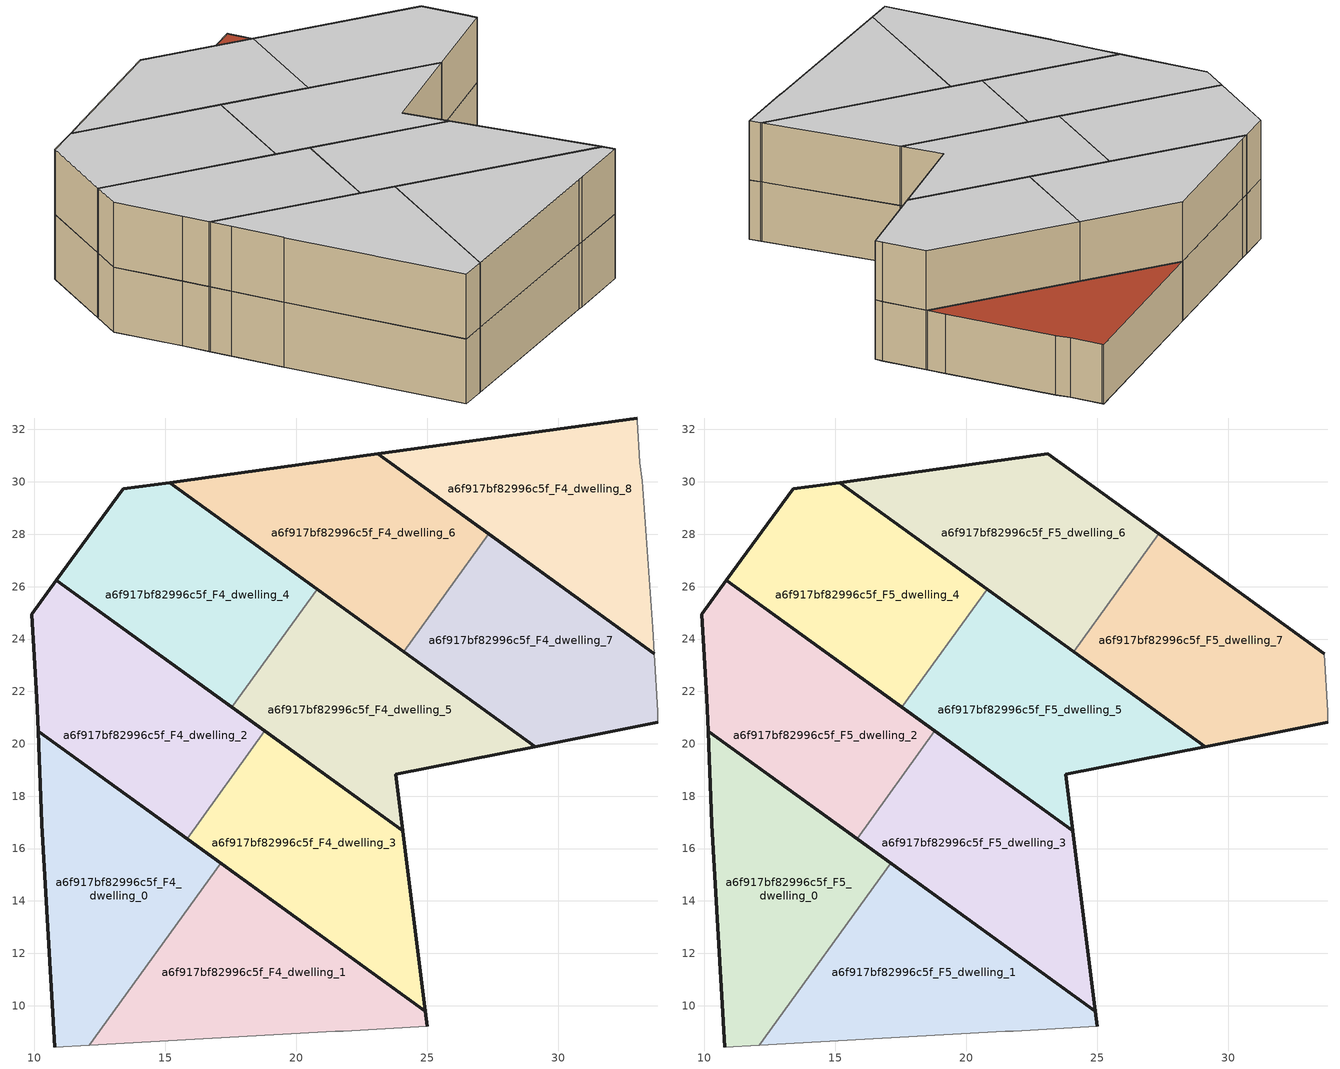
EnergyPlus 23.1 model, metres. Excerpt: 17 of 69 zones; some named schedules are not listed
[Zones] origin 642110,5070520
a6f917bf82996c5f_F4_dwelling_0
 floor to a6f917bf82996c5f_F3_dwelling_0 (EU_floor_Construction): 12.1,8.5 17.11,15.44 10.14,20.48 10.19,19.43 10.29,16.97 10.29,16.93 10.79,8.43 z12
 wall outside (EU_wall_Construction): 10.79,8.43 10.29,16.93 10.29,16.97 10.19,19.43 10.14,20.48 17.11,15.44 z12:15
 wall adiabatic (EU_wall_Construction): 12.1,8.5 10.79,8.43 z12:15
 wall to a6f917bf82996c5f_F4_dwelling_1 (EU_wall_Construction): 17.11,15.44 12.1,8.5 z12:15
a6f917bf82996c5f_F4_dwelling_1
 floor to a6f917bf82996c5f_F3_dwelling_1 (EU_floor_Construction): 24.99,9.22 24.92,9.8 17.11,15.44 12.1,8.5 21.49,9.02 21.79,9.02 z12
 wall outside (EU_wall_Construction): 17.11,15.44 24.92,9.8 24.99,9.22 z12:15
 wall adiabatic (EU_wall_Construction): 24.99,9.22 21.79,9.02 21.49,9.02 12.1,8.5 z12:15
a6f917bf82996c5f_F4_dwelling_2
 floor to a6f917bf82996c5f_F3_dwelling_2 (EU_floor_Construction): 15.82,16.37 18.8,20.49 10.84,26.24 9.89,24.94 10.09,21.74 10.14,20.48 z12
 wall outside (EU_wall_Construction): 15.82,16.37 10.14,20.48 10.09,21.74 9.89,24.94 10.84,26.24 18.8,20.49 z12:15
 wall to a6f917bf82996c5f_F4_dwelling_3 (EU_wall_Construction): 18.8,20.49 15.82,16.37 z12:15
a6f917bf82996c5f_F4_dwelling_3
 floor to a6f917bf82996c5f_F3_dwelling_3 (EU_floor_Construction): 24.92,9.8 24.06,16.69 18.8,20.49 15.82,16.37 z12
 wall outside (EU_wall_Construction): 18.8,20.49 24.06,16.69 24.92,9.8 15.82,16.37 z12:15
a6f917bf82996c5f_F4_dwelling_4
 floor to a6f917bf82996c5f_F3_dwelling_4 (EU_floor_Construction): 17.54,21.4 20.79,25.9 15.16,29.97 13.39,29.74 10.84,26.24 z12
 wall outside (EU_wall_Construction): 17.54,21.4 10.84,26.24 13.39,29.74 15.16,29.97 20.79,25.9 z12:15
 wall to a6f917bf82996c5f_F4_dwelling_5 (EU_wall_Construction): 20.79,25.9 17.54,21.4 z12:15
a6f917bf82996c5f_F4_dwelling_5
 floor to a6f917bf82996c5f_F3_dwelling_5 (EU_floor_Construction): 29.11,19.89 20.79,25.9 17.54,21.4 24.06,16.69 23.8,18.83 z12
 wall outside (EU_wall_Construction): 20.79,25.9 29.11,19.89 23.8,18.83 24.06,16.69 17.54,21.4 z12:15
a6f917bf82996c5f_F4_dwelling_6
 floor to a6f917bf82996c5f_F3_dwelling_6 (EU_floor_Construction): 24.1,23.52 27.34,28.01 23.11,31.07 15.69,30.04 15.16,29.97 z12
 wall outside (EU_wall_Construction): 24.1,23.52 15.16,29.97 15.69,30.04 23.11,31.07 27.34,28.01 z12:15
 wall to a6f917bf82996c5f_F4_dwelling_7 (EU_wall_Construction): 27.34,28.01 24.1,23.52 z12:15
a6f917bf82996c5f_F4_dwelling_7
 floor to a6f917bf82996c5f_F3_dwelling_7 (EU_floor_Construction): 33.81,20.83 33.81,21.23 33.67,23.44 27.34,28.01 24.1,23.52 29.11,19.89 z12
 wall outside (EU_wall_Construction): 33.81,20.83 29.11,19.89 24.1,23.52 / 27.34,28.01 33.67,23.44 z12:15
 wall adiabatic (EU_wall_Construction): 33.67,23.44 33.81,21.23 33.81,20.83 z12:15
a6f917bf82996c5f_F4_dwelling_8
 floor to a6f917bf82996c5f_F3_dwelling_8 (EU_floor_Construction): 33.67,23.44 33.61,24.43 33.21,30.04 33.11,30.74 33.01,32.34 33.01,32.44 23.11,31.07 z12
 wall outside (EU_wall_Construction): 33.67,23.44 23.11,31.07 33.01,32.44 z12:15
 wall adiabatic (EU_wall_Construction): 33.01,32.44 33.01,32.34 33.11,30.74 33.21,30.04 33.61,24.43 33.67,23.44 z12:15
 roof outside (EU_roof_Construction): 33.01,32.44 33.01,32.34 33.11,30.74 33.21,30.04 33.61,24.43 33.67,23.44 23.11,31.07 z15
a6f917bf82996c5f_F5_dwelling_0
 floor to a6f917bf82996c5f_F4_dwelling_0 (EU_floor_Construction): 12.1,8.5 17.11,15.44 10.14,20.48 10.19,19.43 10.29,16.97 10.29,16.93 10.79,8.43 z15
 wall outside (EU_wall_Construction): 10.79,8.43 10.29,16.93 10.29,16.97 10.19,19.43 10.14,20.48 17.11,15.44 z15:18
 wall adiabatic (EU_wall_Construction): 12.1,8.5 10.79,8.43 z15:18
 wall to a6f917bf82996c5f_F5_dwelling_1 (EU_wall_Construction): 17.11,15.44 12.1,8.5 z15:18
 ceiling to a6f917bf82996c5f_F6_dwelling_0 (EU_floor_Construction): 17.11,15.44 12.1,8.5 10.79,8.43 10.29,16.93 10.29,16.97 10.19,19.43 10.14,20.48 z18
a6f917bf82996c5f_F5_dwelling_1
 floor to a6f917bf82996c5f_F4_dwelling_1 (EU_floor_Construction): 24.99,9.22 24.92,9.8 17.11,15.44 12.1,8.5 21.49,9.02 21.79,9.02 z15
 wall outside (EU_wall_Construction): 17.11,15.44 24.92,9.8 24.99,9.22 z15:18
 wall adiabatic (EU_wall_Construction): 24.99,9.22 21.79,9.02 21.49,9.02 12.1,8.5 z15:18
 ceiling to a6f917bf82996c5f_F6_dwelling_1 (EU_floor_Construction): 24.92,9.8 24.99,9.22 21.79,9.02 21.49,9.02 12.1,8.5 17.11,15.44 z18
a6f917bf82996c5f_F5_dwelling_2
 floor to a6f917bf82996c5f_F4_dwelling_2 (EU_floor_Construction): 15.82,16.37 18.8,20.49 10.84,26.24 9.89,24.94 10.09,21.74 10.14,20.48 z15
 wall outside (EU_wall_Construction): 15.82,16.37 10.14,20.48 10.09,21.74 9.89,24.94 10.84,26.24 18.8,20.49 z15:18
 wall to a6f917bf82996c5f_F5_dwelling_3 (EU_wall_Construction): 18.8,20.49 15.82,16.37 z15:18
 ceiling to a6f917bf82996c5f_F6_dwelling_2 (EU_floor_Construction): 18.8,20.49 15.82,16.37 10.14,20.48 10.09,21.74 9.89,24.94 10.84,26.24 z18
a6f917bf82996c5f_F5_dwelling_3
 floor to a6f917bf82996c5f_F4_dwelling_3 (EU_floor_Construction): 24.92,9.8 24.06,16.69 18.8,20.49 15.82,16.37 z15
 wall outside (EU_wall_Construction): 18.8,20.49 24.06,16.69 24.92,9.8 15.82,16.37 z15:18
 ceiling to a6f917bf82996c5f_F6_dwelling_3 (EU_floor_Construction): 24.06,16.69 24.92,9.8 15.82,16.37 18.8,20.49 z18
a6f917bf82996c5f_F5_dwelling_4
 floor to a6f917bf82996c5f_F4_dwelling_4 (EU_floor_Construction): 17.54,21.4 20.79,25.9 15.16,29.97 13.39,29.74 10.84,26.24 z15
 wall outside (EU_wall_Construction): 17.54,21.4 10.84,26.24 13.39,29.74 15.16,29.97 20.79,25.9 z15:18
 wall to a6f917bf82996c5f_F5_dwelling_5 (EU_wall_Construction): 20.79,25.9 17.54,21.4 z15:18
 ceiling to a6f917bf82996c5f_F6_dwelling_4 (EU_floor_Construction): 20.79,25.9 17.54,21.4 10.84,26.24 13.39,29.74 15.16,29.97 z18
a6f917bf82996c5f_F5_dwelling_5
 floor to a6f917bf82996c5f_F4_dwelling_5 (EU_floor_Construction): 29.11,19.89 20.79,25.9 17.54,21.4 24.06,16.69 23.8,18.83 z15
 wall outside (EU_wall_Construction): 20.79,25.9 29.11,19.89 23.8,18.83 24.06,16.69 17.54,21.4 z15:18
 ceiling to a6f917bf82996c5f_F6_dwelling_5 (EU_floor_Construction): 29.11,19.89 23.8,18.83 24.06,16.69 17.54,21.4 20.79,25.9 z18
a6f917bf82996c5f_F5_dwelling_6
 floor to a6f917bf82996c5f_F4_dwelling_6 (EU_floor_Construction): 24.1,23.52 27.34,28.01 23.11,31.07 15.69,30.04 15.16,29.97 z15
 wall outside (EU_wall_Construction): 24.1,23.52 15.16,29.97 15.69,30.04 23.11,31.07 27.34,28.01 z15:18
 wall to a6f917bf82996c5f_F5_dwelling_7 (EU_wall_Construction): 27.34,28.01 24.1,23.52 z15:18
 ceiling to a6f917bf82996c5f_F6_dwelling_6 (EU_floor_Construction): 27.34,28.01 24.1,23.52 15.16,29.97 15.69,30.04 23.11,31.07 z18
a6f917bf82996c5f_F5_dwelling_7
 floor to a6f917bf82996c5f_F4_dwelling_7 (EU_floor_Construction): 33.81,20.83 33.81,21.23 33.67,23.44 27.34,28.01 24.1,23.52 29.11,19.89 z15
 wall outside (EU_wall_Construction): 33.81,20.83 29.11,19.89 24.1,23.52 / 27.34,28.01 33.67,23.44 z15:18
 wall adiabatic (EU_wall_Construction): 33.67,23.44 33.81,21.23 33.81,20.83 z15:18
 ceiling to a6f917bf82996c5f_F6_dwelling_7 (EU_floor_Construction): 33.67,23.44 33.81,21.23 33.81,20.83 29.11,19.89 24.1,23.52 27.34,28.01 z18
[Building]
EU S2 Campaign: North Axis=0; Terrain=City; Solar Distribution=FullExterior
[Site:Location]
Lyon-Bron: Latitude=45.75; Longitude=5; Time Zone=1; Elevation=198
[SizingPeriod:WeatherFileDays]
AnnualSizingPeriod: Begin Month=1; Begin Day of Month=1; End Month=12; End Day of Month=31; Day of Week for Start Day=Monday; Use Weather File Daylight Saving Period=No; Use Weather File Rain and Snow Indicators=No
[MATERIAL]
EU_InternalMass_Material: Roughness=MediumRough; Thickness=0.1; Conductivity=1; Density=1800; Specific Heat=900; Thermal Absorptance=0.9; Solar Absorptance=0.7; Visible Absorptance=0.7
[MATERIAL:NOMASS] Roughness=MediumRough; Thermal Absorptance=0.9; Solar Absorptance=0.7; Visible Absorptance=0.7
Name | Thermal Resistance
EU_wall_NoMass | 1.97775
EU_roof_NoMass | 1.81626
EU_floor_NoMass | 1.84812
[CONSTRUCTION]
EU_wall_Construction: EU_wall_NoMass
EU_roof_Construction: EU_roof_NoMass
EU_floor_Construction: EU_floor_NoMass
EU_InternalMass_Construction: EU_InternalMass_Material
[ZONE] Type=1; Multiplier=1; Ceiling Height=autocalculate; Floor Area=autocalculate; Part of Total Floor Area=Yes
Name | Volume
a6f917bf82996c5f_F4_dwelling_0; a6f917bf82996c5f_F5_dwelling_0 | 135.089
a6f917bf82996c5f_F4_dwelling_1; a6f917bf82996c5f_F5_dwelling_1 | 135.078
a6f917bf82996c5f_F4_dwelling_2; a6f917bf82996c5f_F5_dwelling_2 | 135.057
a6f917bf82996c5f_F4_dwelling_3; a6f917bf82996c5f_F5_dwelling_3; a6f917bf82996c5f_F4_dwelling_8 | 135.07
a6f917bf82996c5f_F4_dwelling_4; a6f917bf82996c5f_F5_dwelling_4 | 135.064
a6f917bf82996c5f_F4_dwelling_5; a6f917bf82996c5f_F5_dwelling_5 | 135.063
a6f917bf82996c5f_F4_dwelling_6; a6f917bf82996c5f_F5_dwelling_6 | 135.075
a6f917bf82996c5f_F4_dwelling_7; a6f917bf82996c5f_F5_dwelling_7 | 135.065
[INTERNALMASS] Construction=EU_InternalMass_Construction
Name | Zone or ZoneList | Surface Area
a6f917bf82996c5f_F4_dwelling_0_EU_InternalMass | a6f917bf82996c5f_F4_dwelling_0 | 45.0292
a6f917bf82996c5f_F4_dwelling_1_EU_InternalMass | a6f917bf82996c5f_F4_dwelling_1 | 45.0256
a6f917bf82996c5f_F4_dwelling_2_EU_InternalMass | a6f917bf82996c5f_F4_dwelling_2 | 45.0197
a6f917bf82996c5f_F4_dwelling_3_EU_InternalMass | a6f917bf82996c5f_F4_dwelling_3 | 45.0231
a6f917bf82996c5f_F4_dwelling_4_EU_InternalMass | a6f917bf82996c5f_F4_dwelling_4 | 45.0202
a6f917bf82996c5f_F4_dwelling_5_EU_InternalMass | a6f917bf82996c5f_F4_dwelling_5 | 45.0201
a6f917bf82996c5f_F4_dwelling_6_EU_InternalMass | a6f917bf82996c5f_F4_dwelling_6 | 45.0237
a6f917bf82996c5f_F4_dwelling_7_EU_InternalMass | a6f917bf82996c5f_F4_dwelling_7 | 45.0224
a6f917bf82996c5f_F4_dwelling_8_EU_InternalMass | a6f917bf82996c5f_F4_dwelling_8 | 45.0229
a6f917bf82996c5f_F5_dwelling_0_EU_InternalMass | a6f917bf82996c5f_F5_dwelling_0 | 50.6552
a6f917bf82996c5f_F5_dwelling_1_EU_InternalMass | a6f917bf82996c5f_F5_dwelling_1 | 50.6547
a6f917bf82996c5f_F5_dwelling_2_EU_InternalMass | a6f917bf82996c5f_F5_dwelling_2 | 50.6448
a6f917bf82996c5f_F5_dwelling_3_EU_InternalMass | a6f917bf82996c5f_F5_dwelling_3 | 50.6486
a6f917bf82996c5f_F5_dwelling_4_EU_InternalMass | a6f917bf82996c5f_F5_dwelling_4 | 50.6503
a6f917bf82996c5f_F5_dwelling_5_EU_InternalMass | a6f917bf82996c5f_F5_dwelling_5 | 50.6526
a6f917bf82996c5f_F5_dwelling_6_EU_InternalMass | a6f917bf82996c5f_F5_dwelling_6 | 50.6549
a6f917bf82996c5f_F5_dwelling_7_EU_InternalMass | a6f917bf82996c5f_F5_dwelling_7 | 50.6523
[OTHEREQUIPMENT] Fuel Type=Electricity; Design Level Calculation Method=Watts/Area; Power per Zone Floor Area=1; Fraction Latent=0; Fraction Radiant=0; Fraction Lost=0; Carbon Dioxide Generation Rate=0; EndUse Subcategory=EU_Step8_InternalGains
Name | Zone or ZoneList or Space or SpaceList | Schedule
EU_Step8_InternalGain_a6f917bf82996c5f_F4_dwelling_0_f000 | a6f917bf82996c5f_F4_dwelling_0 | EU_Step8_GainSchedule_a6f917bf82996c5f_F4_dwelling_0_f000
EU_Step8_InternalGain_a6f917bf82996c5f_F4_dwelling_1_f000 | a6f917bf82996c5f_F4_dwelling_1 | EU_Step8_GainSchedule_a6f917bf82996c5f_F4_dwelling_1_f000
EU_Step8_InternalGain_a6f917bf82996c5f_F4_dwelling_2_f000 | a6f917bf82996c5f_F4_dwelling_2 | EU_Step8_GainSchedule_a6f917bf82996c5f_F4_dwelling_2_f000
EU_Step8_InternalGain_a6f917bf82996c5f_F4_dwelling_3_f000 | a6f917bf82996c5f_F4_dwelling_3 | EU_Step8_GainSchedule_a6f917bf82996c5f_F4_dwelling_3_f000
EU_Step8_InternalGain_a6f917bf82996c5f_F4_dwelling_4_f000 | a6f917bf82996c5f_F4_dwelling_4 | EU_Step8_GainSchedule_a6f917bf82996c5f_F4_dwelling_4_f000
EU_Step8_InternalGain_a6f917bf82996c5f_F4_dwelling_5_f000 | a6f917bf82996c5f_F4_dwelling_5 | EU_Step8_GainSchedule_a6f917bf82996c5f_F4_dwelling_5_f000
EU_Step8_InternalGain_a6f917bf82996c5f_F4_dwelling_6_f000 | a6f917bf82996c5f_F4_dwelling_6 | EU_Step8_GainSchedule_a6f917bf82996c5f_F4_dwelling_6_f000
EU_Step8_InternalGain_a6f917bf82996c5f_F4_dwelling_7_f000 | a6f917bf82996c5f_F4_dwelling_7 | EU_Step8_GainSchedule_a6f917bf82996c5f_F4_dwelling_7_f000
EU_Step8_InternalGain_a6f917bf82996c5f_F4_dwelling_8_f000 | a6f917bf82996c5f_F4_dwelling_8 | EU_Step8_GainSchedule_a6f917bf82996c5f_F4_dwelling_8_f000
EU_Step8_InternalGain_a6f917bf82996c5f_F5_dwelling_0_f000 | a6f917bf82996c5f_F5_dwelling_0 | EU_Step8_GainSchedule_a6f917bf82996c5f_F5_dwelling_0_f000
EU_Step8_InternalGain_a6f917bf82996c5f_F5_dwelling_1_f000 | a6f917bf82996c5f_F5_dwelling_1 | EU_Step8_GainSchedule_a6f917bf82996c5f_F5_dwelling_1_f000
EU_Step8_InternalGain_a6f917bf82996c5f_F5_dwelling_2_f000 | a6f917bf82996c5f_F5_dwelling_2 | EU_Step8_GainSchedule_a6f917bf82996c5f_F5_dwelling_2_f000
EU_Step8_InternalGain_a6f917bf82996c5f_F5_dwelling_3_f000 | a6f917bf82996c5f_F5_dwelling_3 | EU_Step8_GainSchedule_a6f917bf82996c5f_F5_dwelling_3_f000
EU_Step8_InternalGain_a6f917bf82996c5f_F5_dwelling_4_f000 | a6f917bf82996c5f_F5_dwelling_4 | EU_Step8_GainSchedule_a6f917bf82996c5f_F5_dwelling_4_f000
EU_Step8_InternalGain_a6f917bf82996c5f_F5_dwelling_5_f000 | a6f917bf82996c5f_F5_dwelling_5 | EU_Step8_GainSchedule_a6f917bf82996c5f_F5_dwelling_5_f000
EU_Step8_InternalGain_a6f917bf82996c5f_F5_dwelling_6_f000 | a6f917bf82996c5f_F5_dwelling_6 | EU_Step8_GainSchedule_a6f917bf82996c5f_F5_dwelling_6_f000
EU_Step8_InternalGain_a6f917bf82996c5f_F5_dwelling_7_f000 | a6f917bf82996c5f_F5_dwelling_7 | EU_Step8_GainSchedule_a6f917bf82996c5f_F5_dwelling_7_f000
[ZONEVENTILATION:DESIGNFLOWRATE] Schedule=EU_AlwaysOn; Design Flow Rate Calculation Method=AirChanges/Hour; Air Changes per Hour=0.759424; Ventilation Type=Natural; Fan Pressure Rise=0; Fan Total Efficiency=1; Constant Term Coefficient=1; Temperature Term Coefficient=0; Velocity Term Coefficient=0; Velocity Squared Term Coefficient=0; Minimum Indoor Temperature=-100; Maximum Indoor Temperature=100; Delta Temperature=-100; Minimum Outdoor Temperature=-100; Maximum Outdoor Temperature=100; Maximum Wind Speed=40
Name | Zone or ZoneList or Space or SpaceList
EU_ConstantAir_a6f917bf82996c5f_F4_dwelling_0 | a6f917bf82996c5f_F4_dwelling_0
EU_ConstantAir_a6f917bf82996c5f_F4_dwelling_1 | a6f917bf82996c5f_F4_dwelling_1
EU_ConstantAir_a6f917bf82996c5f_F4_dwelling_2 | a6f917bf82996c5f_F4_dwelling_2
EU_ConstantAir_a6f917bf82996c5f_F4_dwelling_3 | a6f917bf82996c5f_F4_dwelling_3
EU_ConstantAir_a6f917bf82996c5f_F4_dwelling_4 | a6f917bf82996c5f_F4_dwelling_4
EU_ConstantAir_a6f917bf82996c5f_F4_dwelling_5 | a6f917bf82996c5f_F4_dwelling_5
EU_ConstantAir_a6f917bf82996c5f_F4_dwelling_6 | a6f917bf82996c5f_F4_dwelling_6
EU_ConstantAir_a6f917bf82996c5f_F4_dwelling_7 | a6f917bf82996c5f_F4_dwelling_7
EU_ConstantAir_a6f917bf82996c5f_F4_dwelling_8 | a6f917bf82996c5f_F4_dwelling_8
EU_ConstantAir_a6f917bf82996c5f_F5_dwelling_0 | a6f917bf82996c5f_F5_dwelling_0
EU_ConstantAir_a6f917bf82996c5f_F5_dwelling_1 | a6f917bf82996c5f_F5_dwelling_1
EU_ConstantAir_a6f917bf82996c5f_F5_dwelling_2 | a6f917bf82996c5f_F5_dwelling_2
EU_ConstantAir_a6f917bf82996c5f_F5_dwelling_3 | a6f917bf82996c5f_F5_dwelling_3
EU_ConstantAir_a6f917bf82996c5f_F5_dwelling_4 | a6f917bf82996c5f_F5_dwelling_4
EU_ConstantAir_a6f917bf82996c5f_F5_dwelling_5 | a6f917bf82996c5f_F5_dwelling_5
EU_ConstantAir_a6f917bf82996c5f_F5_dwelling_6 | a6f917bf82996c5f_F5_dwelling_6
EU_ConstantAir_a6f917bf82996c5f_F5_dwelling_7 | a6f917bf82996c5f_F5_dwelling_7
[HVACTEMPLATE:THERMOSTAT] Constant Heating Setpoint=20; Constant Cooling Setpoint=50
EU_HeatOnly_a6f917bf82996c5f_F7_dwelling_1; EU_HeatOnly_a6f917bf82996c5f_F7_dwelling_2; EU_HeatOnly_a6f917bf82996c5f_F7_dwelling_3; EU_HeatOnly_a6f917bf82996c5f_F7_dwelling_4; EU_HeatOnly_a6f917bf82996c5f_F7_dwelling_5; EU_HeatOnly_a6f917bf82996c5f_F7_dwelling_6; EU_HeatOnly_a6f917bf82996c5f_F7_dwelling_7
[HVACTEMPLATE:ZONE:IDEALLOADSAIRSYSTEM] System Availability Schedule=EU_AlwaysOn; Maximum Heating Supply Air Temperature=50; Minimum Cooling Supply Air Temperature=13; Maximum Heating Supply Air Humidity Ratio=0.0156; Minimum Cooling Supply Air Humidity Ratio=0.0077; Heating Limit=NoLimit; Cooling Limit=NoLimit; Heating Availability Schedule=EU_AlwaysOn; Cooling Availability Schedule=EU_CoolingOff; Dehumidification Control Type=ConstantSensibleHeatRatio; Cooling Sensible Heat Ratio=0.7; Dehumidification Setpoint=60; Humidification Control Type=None; Humidification Setpoint=30; Outdoor Air Method=None; Outdoor Air Flow Rate per Person=0.00944; Outdoor Air Flow Rate per Zone Floor Area=0; Outdoor Air Flow Rate per Zone=0; Demand Controlled Ventilation Type=None; Outdoor Air Economizer Type=NoEconomizer; Heat Recovery Type=None; Sensible Heat Recovery Effectiveness=0.7; Latent Heat Recovery Effectiveness=0.65
Name | Template Thermostat
a6f917bf82996c5f_F4_dwelling_0 | EU_HeatOnly_a6f917bf82996c5f_F4_dwelling_0
a6f917bf82996c5f_F4_dwelling_1 | EU_HeatOnly_a6f917bf82996c5f_F4_dwelling_1
a6f917bf82996c5f_F4_dwelling_2 | EU_HeatOnly_a6f917bf82996c5f_F4_dwelling_2
a6f917bf82996c5f_F4_dwelling_3 | EU_HeatOnly_a6f917bf82996c5f_F4_dwelling_3
a6f917bf82996c5f_F4_dwelling_4 | EU_HeatOnly_a6f917bf82996c5f_F4_dwelling_4
a6f917bf82996c5f_F4_dwelling_5 | EU_HeatOnly_a6f917bf82996c5f_F4_dwelling_5
a6f917bf82996c5f_F4_dwelling_6 | EU_HeatOnly_a6f917bf82996c5f_F4_dwelling_6
a6f917bf82996c5f_F4_dwelling_7 | EU_HeatOnly_a6f917bf82996c5f_F4_dwelling_7
a6f917bf82996c5f_F4_dwelling_8 | EU_HeatOnly_a6f917bf82996c5f_F4_dwelling_8
